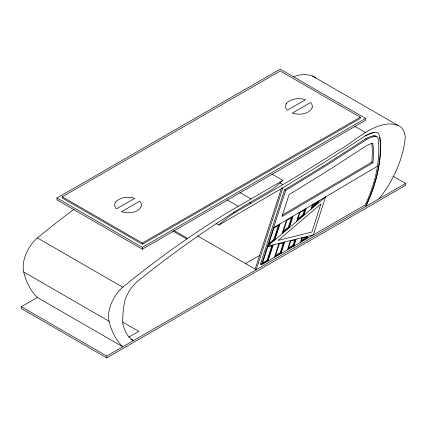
<?xml version="1.0" encoding="UTF-8"?>
<svg xmlns="http://www.w3.org/2000/svg" width="427" height="427" viewBox="0 0 427 427"><rect width="100%" height="100%" fill="white"/><g stroke="black" fill="none" stroke-linecap="round" stroke-linejoin="round"><path stroke-width="0.64" d="M282.033 215.229L371.869 162.105L372.408 152.38L371.901 143.403M372.936 162.719C373.428 156.431 373.999 149.066 372.654 143.307A32.623 18.836 -60 0 0 367.023 145.383L325.71 172.081L289.111 194.552L281.959 216.521L372.936 162.719L371.869 162.105M300.394 242.376L301.889 237.727M311.043 209.235L312.527 204.608M311.94 207.074L317.373 202.457L317.656 201.565M306.89 237.129L302.183 238.298L301.227 241.282L306.543 238.207L306.89 237.129L306.356 236.82M317.907 202.766L318.19 201.875L312.874 205.019L311.977 207.805L317.907 202.766L317.373 202.457M306.89 238.624L307.632 236.302M318.28 203.076L319.022 200.765M275.266 255.65L280.107 252.853L283.443 242.504M282.941 231.733L288.406 227.089L291.673 216.932M280.64 253.163L283.976 242.814L279.242 243.988L275.26 256.269L280.64 253.163L280.107 252.853M288.94 227.394L292.207 217.242L286.891 220.385L282.978 232.464L288.94 227.394L288.406 227.089M280.987 253.579L284.718 241.986M289.314 227.708L293.045 216.131M287.414 249.87L290.413 240.577M296.546 221.56L299.541 212.288M299.882 212.699L297.486 220.129L303.421 215.08L305.198 209.556L299.882 212.699L299.348 212.395M288.241 248.156L293.029 245.397L294.87 239.67L295.404 239.979L293.562 245.706L288.241 248.776L290.707 241.143L295.404 239.979M297.448 219.398L302.887 214.776L304.467 209.865M293.904 246.123L296.146 239.152M303.794 215.395L306.036 208.445M267.062 260.39L271.946 245.354L272.479 245.664L267.596 260.694L262.279 263.763L261.746 263.454L267.062 260.39L267.596 260.694M268.407 244.089L273.862 239.456L278.479 225.232M274.396 239.76L279.215 224.922L273.904 228.066L268.45 244.82L274.396 239.76L273.862 239.456M267.937 261.116L273.221 244.836M274.769 240.075L280.053 223.812M274.428 257.369L278.948 243.417M282.033 233.9L286.549 219.969M255.132 269.122L281.617 187.784M379.816 137.334A101.348 58.515 -60 0 1 365.619 206.567A100.564 58.061 -60 0 0 378.626 167.32L379.592 160.974A100.564 58.061 -60 0 0 379.816 137.334L378.749 133.795A10.739 6.202 -60 0 0 374.714 132.338A42.572 24.579 -60 0 0 365.619 135.69L324.28 162.436L282.887 187.768L256.2 269.741L197.632 235.923M376.454 136.704A6.96 4.019 -60 0 0 374.298 135.706L373.182 135.887A40.17 23.191 -60 0 0 366.243 138.444L324.403 165.446L284.606 189.823L260.374 264.249L261.441 264.863L365.315 204.896L367.193 200.786A97.569 56.332 -60 0 0 378.674 144.806L378.173 139.074A6.96 4.019 -60 0 0 375.365 136.325L374.249 136.501A40.17 23.191 -60 0 0 367.311 139.058L325.47 166.06L285.674 190.442L261.441 264.863M262.279 263.763L267.793 246.827L272.479 245.664M271.924 174.045L282.887 180.37L226.641 213.105A843.875 487.212 -60 0 0 190.367 236.553L178.321 244.917A843.875 487.212 -60 0 0 130.432 280.993L122.762 287.232A26.495 15.297 -60 0 0 109.098 321.285L109.611 323.394A113.224 65.374 -60 0 0 122.762 346.777L37.362 297.475A113.224 65.374 -60 0 1 24.211 274.091L23.698 271.978A26.495 15.297 -60 0 1 37.362 237.93L45.032 231.685A843.875 487.212 -60 0 1 74.111 209.235M378.962 198.865A75.024 43.314 -60 0 0 404.839 141.438L405.266 137.462L405.042 135.364A28.983 16.733 -60 0 0 397.75 125.292A63.025 36.386 -60 0 0 388.004 123.995C368.57 126.04 354.57 141.748 338.067 150.603C304.387 172.455 269.581 192.476 234.85 212.593A91.714 52.948 -60 0 0 218.837 225.088L215.955 223.417M273.558 227.65L377.479 166.199M218.837 225.088L282.887 187.768M56.946 198.032L280.219 69.126L365.619 118.434L365.619 120.281L142.346 249.187L56.946 199.884L56.946 198.032L142.346 247.34L365.619 118.434M62.283 196.799L280.219 70.978L360.281 117.201L360.281 118.434L142.346 244.255L62.283 198.032L62.283 196.799L142.346 243.022L360.281 117.201M392.957 176.127L405.65 183.455L405.65 185.302L106.75 357.874L21.35 308.566L21.35 306.719L37.362 297.475M245.525 263.576L259.824 255.325M128.66 337.207L138.775 331.373L122.762 322.129M301.222 240.663L306.01 237.898L306.543 238.207M21.35 306.719L106.75 356.022L405.65 183.455M293.562 76.55L299.055 75.104L302.604 74.693A63.025 36.386 -60 0 1 312.351 75.99L397.75 125.292M373.801 135.765L374.869 136.378M354.656 126.28L365.619 132.61M365.661 138.754L366.729 139.367M280 183.023L282.887 184.688M284.606 189.823L285.674 190.442M302.887 214.776L303.421 215.08M239.899 192.534L250.862 198.865M249.71 202.51L250.862 203.177M227.164 199.884L238.127 206.214M273.371 227.756L273.904 228.066M293.029 245.397L293.562 245.706M233.697 211.925L234.85 212.593M267.259 246.518L267.793 246.827M173.826 230.431L187.677 238.426M172.962 231.028L186.812 239.024M37.362 237.93L122.762 287.232M23.698 271.978L109.098 321.285M130.769 339.075L133.438 340.618A58.611 33.84 -60 0 1 122.912 324.072A77.949 45 -60 0 1 125.159 299.519A26.778 15.463 -60 0 1 138.204 280.822A901.701 520.598 -60 0 1 178.902 249.614L189.14 242.253A901.701 520.598 -60 0 1 250.862 201.944L266.875 192.7A69.82 40.314 -60 0 0 282.887 180.37M142.346 243.022L142.346 244.255M142.346 247.34L142.346 249.187M106.75 356.022L106.75 357.874M365.619 135.69A43.944 25.374 -60 0 1 374.714 132.338M312.351 75.99A28.983 16.733 -60 0 1 315.75 78.066M320.848 204.063L311.897 232.042L278.078 240.428L320.848 204.063M325.518 196.927L313.381 234.877L267.499 246.256L325.518 196.927M115.653 202.051C114.132 204.143 114.489 207.218 116.502 208.851L134.724 198.331C128.415 196.356 120.318 196.874 115.653 202.051M141.454 206.038C138.215 213.27 128.143 213.783 121.476 211.723L139.698 201.202L140.547 202.051L141.454 204.01L141.454 206.038M286.453 103.441C284.932 105.528 285.289 108.607 287.302 110.241L305.524 99.721C299.215 97.746 291.118 98.263 286.453 103.441M312.254 107.428C309.015 114.66 298.943 115.173 292.276 113.112L310.498 102.592L311.347 103.441L312.254 105.4L312.254 107.428"/></g></svg>
